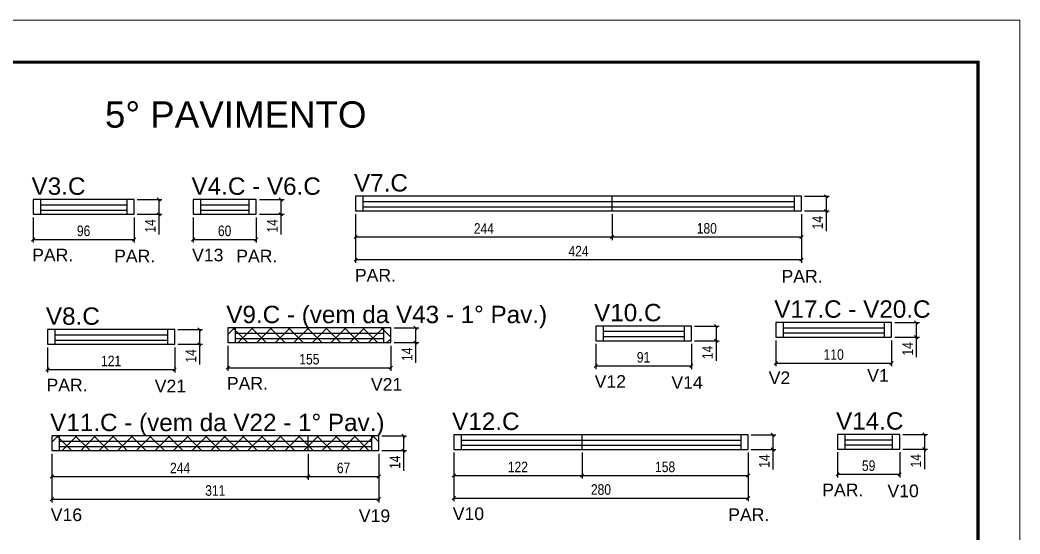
# Model space of a CAD drawing. Extents: x 2489 to 8743, y 745 to 4092.
# Drawn here: x 7792 to 8743, y 2455 to 2944 of the extents above; entities that cross this region are included whole.
import ezdxf

# ---------------------------------------------------------------- set-up
doc = ezdxf.new("R2010")
doc.units = 0
doc.linetypes.add('DASHED', pattern=[0.75, 0.5, -0.25])
for name, color, linetype in [('5', 5, 'Continuous'), ('COTA', 241, 'Continuous'), ('NOMENCLATURA', 7, 'Continuous'), ('Painéis', 200, 'Continuous'), ('SARR_2.2x7', 40, 'Continuous'), ('SARR_EDITAR', 141, 'Continuous')]:
    doc.layers.add(name, color=color, linetype=linetype)
for name, color, linetype, lineweight in [('Folhas', 255, 'Continuous', 9), ('REAPROVEITAMENTO', 251, 'Continuous', 9), ('SARRAFO DE PRESSAO', 251, 'DASHED', 9)]:
    doc.layers.add(name, color=color, linetype=linetype, lineweight=lineweight)
doc.styles.add('ARIAL', font='arial.ttf')
doc.styles.add('COTA TECNICA', font='techl___.ttf', dxfattribs={"height": 10})
doc.styles.add('COTA TECNICA-50', font='techl___.ttf', dxfattribs={"height": 10})
doc.styles.get("Standard").update_dxf_attribs({"font": 'arial.ttf'})
doc.dimstyles.new('COTA PAINEL-50', dxfattribs={"dimtxt": 10, "dimasz": 3, "dimexe": 3, "dimexo": 3, "dimgap": 3, "dimtad": 1, "dimdec": 1, "dimzin": 12, "dimdsep": 46, "dimtxsty": 'COTA TECNICA-50', "dimblk1": 'OBLIQUE', "dimblk2": 'OBLIQUE', "dimsah": 1, "dimcen": 0.9, "dimclrd": 4, "dimclre": 4, "dimclrt": 240, "dimadec": 1, "dimazin": 3, "dimtfac": 1, "dimtdec": 1, "dimtmove": 0, "dimatfit": 3, "dimfxl": 1, "dimtolj": 1, "dimtzin": 12, "dimarcsym": 0})
doc.dimstyles.new('PAINEL', dxfattribs={"dimtxt": 10, "dimasz": 3, "dimexe": 3, "dimexo": 3, "dimgap": 3, "dimtad": 1, "dimdec": 1, "dimzin": 12, "dimdsep": 46, "dimtxsty": 'COTA TECNICA', "dimblk1": 'OBLIQUE', "dimblk2": 'OBLIQUE', "dimsah": 1, "dimcen": 0.9, "dimclrd": 4, "dimclre": 4, "dimclrt": 240, "dimadec": 1, "dimazin": 3, "dimtfac": 1, "dimtdec": 1, "dimtmove": 0, "dimatfit": 3, "dimfxl": 1, "dimtolj": 1, "dimtzin": 12, "dimarcsym": 0})

# ---------------------------------------------------------------- blocks, each defined once
blk = doc.blocks.new('9999999999')
at = {"layer": 'Folhas'}
blk.add_lwpolyline([(98138.98, 34190.21), (99623.98, 34190.21), (99623.98, 35240.21), (98138.98, 35240.21)], close=True, dxfattribs=at)
at = {"layer": 'Folhas', "color": 30, "const_width": 3}
blk.add_lwpolyline([(98213.98, 34230.21), (99583.98, 34230.21), (99583.98, 35200.21), (98213.98, 35200.21)], close=True, dxfattribs=at)
blk = doc.blocks.new('_Oblique')
at = {"color": 0, "linetype": 'ByBlock', "lineweight": -2}
blk.add_line((-0.5, -0.5), (0.5, 0.5), dxfattribs=at)
blk = doc.blocks.new('*D167')
at = {"layer": 'COTA', "color": 4, "linetype": 'ByBlock', "lineweight": -2, "transparency": 16777216}
for p, q in [((7804.42, 2755.89), (7804.42, 2732.01)), ((7900.42, 2755.89), (7900.42, 2732.01)), ((7804.42, 2735.01), (7900.42, 2735.01))]:
    blk.add_line(p, q, dxfattribs=at)
at = {"layer": 'Defpoints', "color": 0, "linetype": 'ByBlock', "transparency": 16777216}
for p in [(7804.42, 2758.89), (7900.42, 2758.89), (7900.42, 2735.01)]:
    blk.add_point(p, dxfattribs=at)
at = {"layer": 'COTA', "color": 4, "linetype": 'ByBlock', "lineweight": -2, "transparency": 16777216, "xscale": 3, "yscale": 3, "zscale": 3, "rotation": 180}
blk.add_blockref('_Oblique', (7804.42, 2735.01), dxfattribs=at)
at = {"layer": 'COTA', "color": 4, "linetype": 'ByBlock', "lineweight": -2, "transparency": 16777216, "xscale": 3, "yscale": 3, "zscale": 3}
blk.add_blockref('_Oblique', (7900.42, 2735.01), dxfattribs=at)
at = {"layer": 'COTA', "color": 240, "linetype": 'ByBlock', "transparency": 16777216, "insert": (7852.42, 2743.15), "char_height": 10, "attachment_point": 5, "style": 'COTA TECNICA-50'}
blk.add_mtext('\\A1;96', dxfattribs=at)
blk = doc.blocks.new('*D168')
at = {"layer": 'COTA', "color": 4, "lineweight": -2, "transparency": 16777216}
for p, q in [((7903.42, 2772.89), (7926.89, 2772.89)), ((7923.89, 2772.89), (7923.89, 2758.89)), ((7903.42, 2758.89), (7926.89, 2758.89)), ((7923.89, 2758.89), (7923.89, 2739.78))]:
    blk.add_line(p, q, dxfattribs=at)
at = {"layer": 'Defpoints', "color": 0, "transparency": 16777216}
for p in [(7900.42, 2772.89), (7900.42, 2758.89), (7923.89, 2758.89)]:
    blk.add_point(p, dxfattribs=at)
at = {"layer": 'COTA', "color": 4, "lineweight": -2, "transparency": 16777216, "xscale": 3, "yscale": 3, "zscale": 3}
for p, rotation in [((7923.89, 2772.89), 90), ((7923.89, 2758.89), 270)]:
    blk.add_blockref('_Oblique', p, dxfattribs=dict(at, rotation=rotation))
at = {"layer": 'COTA', "color": 240, "transparency": 16777216, "insert": (7915.82, 2747.83), "char_height": 10, "attachment_point": 5, "rotation": 90, "style": 'COTA TECNICA'}
blk.add_mtext('\\A1;14', dxfattribs=at)
blk = doc.blocks.new('*D169')
at = {"layer": 'COTA', "color": 4, "linetype": 'ByBlock', "lineweight": -2, "transparency": 16777216}
for p, q in [((7818.06, 2632.35), (7818.06, 2608.47)), ((7939.06, 2632.35), (7939.06, 2608.47)), ((7818.06, 2611.47), (7939.06, 2611.47))]:
    blk.add_line(p, q, dxfattribs=at)
at = {"layer": 'Defpoints', "color": 0, "linetype": 'ByBlock', "transparency": 16777216}
for p in [(7818.06, 2635.35), (7939.06, 2635.35), (7939.06, 2611.47)]:
    blk.add_point(p, dxfattribs=at)
at = {"layer": 'COTA', "color": 4, "linetype": 'ByBlock', "lineweight": -2, "transparency": 16777216, "xscale": 3, "yscale": 3, "zscale": 3, "rotation": 180}
blk.add_blockref('_Oblique', (7818.06, 2611.47), dxfattribs=at)
at = {"layer": 'COTA', "color": 4, "linetype": 'ByBlock', "lineweight": -2, "transparency": 16777216, "xscale": 3, "yscale": 3, "zscale": 3}
blk.add_blockref('_Oblique', (7939.06, 2611.47), dxfattribs=at)
at = {"layer": 'COTA', "color": 240, "linetype": 'ByBlock', "transparency": 16777216, "insert": (7878.56, 2619.53), "char_height": 10, "attachment_point": 5, "style": 'COTA TECNICA-50'}
blk.add_mtext('\\A1;121', dxfattribs=at)
blk = doc.blocks.new('*D170')
at = {"layer": 'COTA', "color": 4, "lineweight": -2, "transparency": 16777216}
for p, q in [((7942.06, 2649.35), (7965.54, 2649.35)), ((7962.54, 2649.35), (7962.54, 2635.35)), ((7942.06, 2635.35), (7965.54, 2635.35)), ((7962.54, 2635.35), (7962.54, 2616.23))]:
    blk.add_line(p, q, dxfattribs=at)
at = {"layer": 'Defpoints', "color": 0, "transparency": 16777216}
for p in [(7939.06, 2649.35), (7939.06, 2635.35), (7962.54, 2635.35)]:
    blk.add_point(p, dxfattribs=at)
at = {"layer": 'COTA', "color": 4, "lineweight": -2, "transparency": 16777216, "xscale": 3, "yscale": 3, "zscale": 3}
for p, rotation in [((7962.54, 2649.35), 90), ((7962.54, 2635.35), 270)]:
    blk.add_blockref('_Oblique', p, dxfattribs=dict(at, rotation=rotation))
at = {"layer": 'COTA', "color": 240, "transparency": 16777216, "insert": (7954.47, 2624.29), "char_height": 10, "attachment_point": 5, "rotation": 90, "style": 'COTA TECNICA'}
blk.add_mtext('\\A1;14', dxfattribs=at)
blk = doc.blocks.new('*D171')
at = {"layer": 'COTA', "color": 4, "linetype": 'ByBlock', "lineweight": -2, "transparency": 16777216}
for p, q in [((8111.11, 2759.04), (8111.11, 2712.82)), ((8535.11, 2759.04), (8535.11, 2712.82)), ((8111.11, 2715.82), (8535.11, 2715.82))]:
    blk.add_line(p, q, dxfattribs=at)
at = {"layer": 'Defpoints', "color": 0, "linetype": 'ByBlock', "transparency": 16777216}
for p in [(8111.11, 2762.04), (8535.11, 2762.04), (8535.11, 2715.82)]:
    blk.add_point(p, dxfattribs=at)
at = {"layer": 'COTA', "color": 4, "linetype": 'ByBlock', "lineweight": -2, "transparency": 16777216, "xscale": 3, "yscale": 3, "zscale": 3, "rotation": 180}
blk.add_blockref('_Oblique', (8111.11, 2715.82), dxfattribs=at)
at = {"layer": 'COTA', "color": 4, "linetype": 'ByBlock', "lineweight": -2, "transparency": 16777216, "xscale": 3, "yscale": 3, "zscale": 3}
blk.add_blockref('_Oblique', (8535.11, 2715.82), dxfattribs=at)
at = {"layer": 'COTA', "color": 240, "linetype": 'ByBlock', "transparency": 16777216, "insert": (8323.11, 2723.9), "char_height": 10, "attachment_point": 5, "style": 'COTA TECNICA-50'}
blk.add_mtext('\\A1;424', dxfattribs=at)
blk = doc.blocks.new('*D172')
at = {"layer": 'COTA', "color": 4, "lineweight": -2, "transparency": 16777216}
for p, q in [((8538.11, 2776.04), (8561.58, 2776.04)), ((8558.58, 2776.04), (8558.58, 2762.04)), ((8538.11, 2762.04), (8561.58, 2762.04)), ((8558.58, 2762.04), (8558.58, 2742.92))]:
    blk.add_line(p, q, dxfattribs=at)
at = {"layer": 'Defpoints', "color": 0, "transparency": 16777216}
for p in [(8535.11, 2776.04), (8535.11, 2762.04), (8558.58, 2762.04)]:
    blk.add_point(p, dxfattribs=at)
at = {"layer": 'COTA', "color": 4, "lineweight": -2, "transparency": 16777216, "xscale": 3, "yscale": 3, "zscale": 3}
for p, rotation in [((8558.58, 2776.04), 90), ((8558.58, 2762.04), 270)]:
    blk.add_blockref('_Oblique', p, dxfattribs=dict(at, rotation=rotation))
at = {"layer": 'COTA', "color": 240, "transparency": 16777216, "insert": (8550.51, 2750.98), "char_height": 10, "attachment_point": 5, "rotation": 90, "style": 'COTA TECNICA'}
blk.add_mtext('\\A1;14', dxfattribs=at)
blk = doc.blocks.new('*D40')
at = {"layer": 'Defpoints', "color": 0, "transparency": 16777216}
for p in [(8111.11, 2762.04), (8355.11, 2762.04), (8355.11, 2737.37)]:
    blk.add_point(p, dxfattribs=at)
at = {"layer": 'Painéis', "color": 4, "lineweight": -2, "transparency": 16777216}
for p, q in [((8111.11, 2759.04), (8111.11, 2734.37)), ((8355.11, 2759.04), (8355.11, 2734.37)), ((8111.11, 2737.37), (8355.11, 2737.37))]:
    blk.add_line(p, q, dxfattribs=at)
at = {"layer": 'Painéis', "color": 4, "lineweight": -2, "transparency": 16777216, "xscale": 3, "yscale": 3, "zscale": 3, "rotation": 180}
blk.add_blockref('_Oblique', (8111.11, 2737.37), dxfattribs=at)
at = {"layer": 'Painéis', "color": 4, "lineweight": -2, "transparency": 16777216, "xscale": 3, "yscale": 3, "zscale": 3}
blk.add_blockref('_Oblique', (8355.11, 2737.37), dxfattribs=at)
at = {"layer": 'Painéis', "color": 240, "transparency": 16777216, "insert": (8233.11, 2745.45), "char_height": 10, "attachment_point": 5, "style": 'COTA TECNICA'}
blk.add_mtext('\\A1;244', dxfattribs=at)
blk = doc.blocks.new('*D41')
at = {"layer": 'Defpoints', "color": 0, "transparency": 16777216}
for p in [(8355.11, 2762.04), (8535.11, 2762.04), (8535.11, 2737.37)]:
    blk.add_point(p, dxfattribs=at)
at = {"layer": 'Painéis', "color": 4, "lineweight": -2, "transparency": 16777216}
for p, q in [((8355.11, 2759.04), (8355.11, 2734.37)), ((8535.11, 2759.04), (8535.11, 2734.37)), ((8355.11, 2737.37), (8535.11, 2737.37))]:
    blk.add_line(p, q, dxfattribs=at)
at = {"layer": 'Painéis', "color": 4, "lineweight": -2, "transparency": 16777216, "xscale": 3, "yscale": 3, "zscale": 3, "rotation": 180}
blk.add_blockref('_Oblique', (8355.11, 2737.37), dxfattribs=at)
at = {"layer": 'Painéis', "color": 4, "lineweight": -2, "transparency": 16777216, "xscale": 3, "yscale": 3, "zscale": 3}
blk.add_blockref('_Oblique', (8535.11, 2737.37), dxfattribs=at)
at = {"layer": 'Painéis', "color": 240, "transparency": 16777216, "insert": (8445.11, 2745.5), "char_height": 10, "attachment_point": 5, "style": 'COTA TECNICA'}
blk.add_mtext('\\A1;180', dxfattribs=at)
blk = doc.blocks.new('*D173')
at = {"layer": 'COTA', "color": 4, "linetype": 'ByBlock', "lineweight": -2, "transparency": 16777216}
for p, q in [((8339.42, 2635.7), (8339.42, 2611.82)), ((8430.42, 2635.7), (8430.42, 2611.82)), ((8339.42, 2614.82), (8430.42, 2614.82))]:
    blk.add_line(p, q, dxfattribs=at)
at = {"layer": 'Defpoints', "color": 0, "linetype": 'ByBlock', "transparency": 16777216}
for p in [(8339.42, 2638.7), (8430.42, 2638.7), (8430.42, 2614.82)]:
    blk.add_point(p, dxfattribs=at)
at = {"layer": 'COTA', "color": 4, "linetype": 'ByBlock', "lineweight": -2, "transparency": 16777216, "xscale": 3, "yscale": 3, "zscale": 3, "rotation": 180}
blk.add_blockref('_Oblique', (8339.42, 2614.82), dxfattribs=at)
at = {"layer": 'COTA', "color": 4, "linetype": 'ByBlock', "lineweight": -2, "transparency": 16777216, "xscale": 3, "yscale": 3, "zscale": 3}
blk.add_blockref('_Oblique', (8430.42, 2614.82), dxfattribs=at)
at = {"layer": 'COTA', "color": 240, "linetype": 'ByBlock', "transparency": 16777216, "insert": (8384.92, 2622.91), "char_height": 10, "attachment_point": 5, "style": 'COTA TECNICA-50'}
blk.add_mtext('\\A1;91', dxfattribs=at)
blk = doc.blocks.new('*D174')
at = {"layer": 'COTA', "color": 4, "lineweight": -2, "transparency": 16777216}
for p, q in [((8433.42, 2652.7), (8456.9, 2652.7)), ((8453.9, 2652.7), (8453.9, 2638.7)), ((8433.42, 2638.7), (8456.9, 2638.7)), ((8453.9, 2638.7), (8453.9, 2619.58))]:
    blk.add_line(p, q, dxfattribs=at)
at = {"layer": 'Defpoints', "color": 0, "transparency": 16777216}
for p in [(8430.42, 2652.7), (8430.42, 2638.7), (8453.9, 2638.7)]:
    blk.add_point(p, dxfattribs=at)
at = {"layer": 'COTA', "color": 4, "lineweight": -2, "transparency": 16777216, "xscale": 3, "yscale": 3, "zscale": 3}
for p, rotation in [((8453.9, 2652.7), 90), ((8453.9, 2638.7), 270)]:
    blk.add_blockref('_Oblique', p, dxfattribs=dict(at, rotation=rotation))
at = {"layer": 'COTA', "color": 240, "transparency": 16777216, "insert": (8445.83, 2627.64), "char_height": 10, "attachment_point": 5, "rotation": 90, "style": 'COTA TECNICA'}
blk.add_mtext('\\A1;14', dxfattribs=at)
blk = doc.blocks.new('*D175')
at = {"layer": 'COTA', "color": 4, "linetype": 'ByBlock', "lineweight": -2, "transparency": 16777216}
for p, q in [((7822.12, 2531.34), (7822.12, 2485.13)), ((8133.12, 2531.34), (8133.12, 2485.13)), ((7822.12, 2488.13), (8133.12, 2488.13))]:
    blk.add_line(p, q, dxfattribs=at)
at = {"layer": 'Defpoints', "color": 0, "linetype": 'ByBlock', "transparency": 16777216}
for p in [(7822.12, 2534.34), (8133.12, 2534.34), (8133.12, 2488.13)]:
    blk.add_point(p, dxfattribs=at)
at = {"layer": 'COTA', "color": 4, "linetype": 'ByBlock', "lineweight": -2, "transparency": 16777216, "xscale": 3, "yscale": 3, "zscale": 3, "rotation": 180}
blk.add_blockref('_Oblique', (7822.12, 2488.13), dxfattribs=at)
at = {"layer": 'COTA', "color": 4, "linetype": 'ByBlock', "lineweight": -2, "transparency": 16777216, "xscale": 3, "yscale": 3, "zscale": 3}
blk.add_blockref('_Oblique', (8133.12, 2488.13), dxfattribs=at)
at = {"layer": 'COTA', "color": 240, "linetype": 'ByBlock', "transparency": 16777216, "insert": (7977.62, 2496.35), "char_height": 10, "attachment_point": 5, "style": 'COTA TECNICA-50'}
blk.add_mtext('\\A1;311', dxfattribs=at)
blk = doc.blocks.new('*D176')
at = {"layer": 'COTA', "color": 4, "lineweight": -2, "transparency": 16777216}
for p, q in [((8136.12, 2548.34), (8159.6, 2548.34)), ((8156.6, 2548.34), (8156.6, 2534.34)), ((8136.12, 2534.34), (8159.6, 2534.34)), ((8156.6, 2534.34), (8156.6, 2515.23))]:
    blk.add_line(p, q, dxfattribs=at)
at = {"layer": 'Defpoints', "color": 0, "transparency": 16777216}
for p in [(8133.12, 2548.34), (8133.12, 2534.34), (8156.6, 2534.34)]:
    blk.add_point(p, dxfattribs=at)
at = {"layer": 'COTA', "color": 4, "lineweight": -2, "transparency": 16777216, "xscale": 3, "yscale": 3, "zscale": 3}
for p, rotation in [((8156.6, 2548.34), 90), ((8156.6, 2534.34), 270)]:
    blk.add_blockref('_Oblique', p, dxfattribs=dict(at, rotation=rotation))
at = {"layer": 'COTA', "color": 240, "transparency": 16777216, "insert": (8148.53, 2523.29), "char_height": 10, "attachment_point": 5, "rotation": 90, "style": 'COTA TECNICA'}
blk.add_mtext('\\A1;14', dxfattribs=at)
blk = doc.blocks.new('*D42')
at = {"layer": 'Defpoints', "color": 0, "transparency": 16777216}
for p in [(7822.12, 2534.34), (8066.12, 2534.34), (8066.12, 2509.68)]:
    blk.add_point(p, dxfattribs=at)
at = {"layer": 'Painéis', "color": 4, "lineweight": -2, "transparency": 16777216}
for p, q in [((7822.12, 2531.34), (7822.12, 2506.68)), ((8066.12, 2531.34), (8066.12, 2506.68)), ((7822.12, 2509.68), (8066.12, 2509.68))]:
    blk.add_line(p, q, dxfattribs=at)
at = {"layer": 'Painéis', "color": 4, "lineweight": -2, "transparency": 16777216, "xscale": 3, "yscale": 3, "zscale": 3, "rotation": 180}
blk.add_blockref('_Oblique', (7822.12, 2509.68), dxfattribs=at)
at = {"layer": 'Painéis', "color": 4, "lineweight": -2, "transparency": 16777216, "xscale": 3, "yscale": 3, "zscale": 3}
blk.add_blockref('_Oblique', (8066.12, 2509.68), dxfattribs=at)
at = {"layer": 'Painéis', "color": 240, "transparency": 16777216, "insert": (7944.12, 2517.75), "char_height": 10, "attachment_point": 5, "style": 'COTA TECNICA'}
blk.add_mtext('\\A1;244', dxfattribs=at)
blk = doc.blocks.new('*D43')
at = {"layer": 'Defpoints', "color": 0, "transparency": 16777216}
for p in [(8066.12, 2534.34), (8133.12, 2534.34), (8133.12, 2509.68)]:
    blk.add_point(p, dxfattribs=at)
at = {"layer": 'Painéis', "color": 4, "lineweight": -2, "transparency": 16777216}
for p, q in [((8066.12, 2531.34), (8066.12, 2506.68)), ((8133.12, 2531.34), (8133.12, 2506.68)), ((8066.12, 2509.68), (8133.12, 2509.68))]:
    blk.add_line(p, q, dxfattribs=at)
at = {"layer": 'Painéis', "color": 4, "lineweight": -2, "transparency": 16777216, "xscale": 3, "yscale": 3, "zscale": 3, "rotation": 180}
blk.add_blockref('_Oblique', (8066.12, 2509.68), dxfattribs=at)
at = {"layer": 'Painéis', "color": 4, "lineweight": -2, "transparency": 16777216, "xscale": 3, "yscale": 3, "zscale": 3}
blk.add_blockref('_Oblique', (8133.12, 2509.68), dxfattribs=at)
at = {"layer": 'Painéis', "color": 240, "transparency": 16777216, "insert": (8099.62, 2517.78), "char_height": 10, "attachment_point": 5, "style": 'COTA TECNICA'}
blk.add_mtext('\\A1;67', dxfattribs=at)
blk = doc.blocks.new('*D148')
at = {"layer": 'COTA', "color": 4, "linetype": 'ByBlock', "lineweight": -2, "transparency": 16777216}
for p, q in [((8204.44, 2532.37), (8204.44, 2486.15)), ((8484.44, 2532.37), (8484.44, 2486.15)), ((8204.44, 2489.15), (8484.44, 2489.15))]:
    blk.add_line(p, q, dxfattribs=at)
at = {"layer": 'Defpoints', "color": 0, "linetype": 'ByBlock', "transparency": 16777216}
for p in [(8204.44, 2535.37), (8484.44, 2535.37), (8484.44, 2489.15)]:
    blk.add_point(p, dxfattribs=at)
at = {"layer": 'COTA', "color": 4, "linetype": 'ByBlock', "lineweight": -2, "transparency": 16777216, "xscale": 3, "yscale": 3, "zscale": 3, "rotation": 180}
blk.add_blockref('_Oblique', (8204.44, 2489.15), dxfattribs=at)
at = {"layer": 'COTA', "color": 4, "linetype": 'ByBlock', "lineweight": -2, "transparency": 16777216, "xscale": 3, "yscale": 3, "zscale": 3}
blk.add_blockref('_Oblique', (8484.44, 2489.15), dxfattribs=at)
at = {"layer": 'COTA', "color": 240, "linetype": 'ByBlock', "transparency": 16777216, "insert": (8344.44, 2497.28), "char_height": 10, "attachment_point": 5, "style": 'COTA TECNICA-50'}
blk.add_mtext('\\A1;280', dxfattribs=at)
blk = doc.blocks.new('*D149')
at = {"layer": 'COTA', "color": 4, "lineweight": -2, "transparency": 16777216}
for p, q in [((8487.44, 2549.37), (8510.91, 2549.37)), ((8507.91, 2549.37), (8507.91, 2535.37)), ((8487.44, 2535.37), (8510.91, 2535.37)), ((8507.91, 2535.37), (8507.91, 2516.25))]:
    blk.add_line(p, q, dxfattribs=at)
at = {"layer": 'Defpoints', "color": 0, "transparency": 16777216}
for p in [(8484.44, 2549.37), (8484.44, 2535.37), (8507.91, 2535.37)]:
    blk.add_point(p, dxfattribs=at)
at = {"layer": 'COTA', "color": 4, "lineweight": -2, "transparency": 16777216, "xscale": 3, "yscale": 3, "zscale": 3}
for p, rotation in [((8507.91, 2549.37), 90), ((8507.91, 2535.37), 270)]:
    blk.add_blockref('_Oblique', p, dxfattribs=dict(at, rotation=rotation))
at = {"layer": 'COTA', "color": 240, "transparency": 16777216, "insert": (8499.84, 2524.31), "char_height": 10, "attachment_point": 5, "rotation": 90, "style": 'COTA TECNICA'}
blk.add_mtext('\\A1;14', dxfattribs=at)
blk = doc.blocks.new('*D34')
at = {"layer": 'Defpoints', "color": 0, "transparency": 16777216}
for p in [(8204.44, 2535.37), (8326.44, 2535.37), (8326.44, 2510.7)]:
    blk.add_point(p, dxfattribs=at)
at = {"layer": 'Painéis', "color": 4, "lineweight": -2, "transparency": 16777216}
for p, q in [((8204.44, 2532.37), (8204.44, 2507.7)), ((8326.44, 2532.37), (8326.44, 2507.7)), ((8204.44, 2510.7), (8326.44, 2510.7))]:
    blk.add_line(p, q, dxfattribs=at)
at = {"layer": 'Painéis', "color": 4, "lineweight": -2, "transparency": 16777216, "xscale": 3, "yscale": 3, "zscale": 3, "rotation": 180}
blk.add_blockref('_Oblique', (8204.44, 2510.7), dxfattribs=at)
at = {"layer": 'Painéis', "color": 4, "lineweight": -2, "transparency": 16777216, "xscale": 3, "yscale": 3, "zscale": 3}
blk.add_blockref('_Oblique', (8326.44, 2510.7), dxfattribs=at)
at = {"layer": 'Painéis', "color": 240, "transparency": 16777216, "insert": (8265.44, 2518.76), "char_height": 10, "attachment_point": 5, "style": 'COTA TECNICA'}
blk.add_mtext('\\A1;122', dxfattribs=at)
blk = doc.blocks.new('*D35')
at = {"layer": 'Defpoints', "color": 0, "transparency": 16777216}
for p in [(8326.44, 2535.37), (8484.44, 2535.37), (8484.44, 2510.7)]:
    blk.add_point(p, dxfattribs=at)
at = {"layer": 'Painéis', "color": 4, "lineweight": -2, "transparency": 16777216}
for p, q in [((8326.44, 2532.37), (8326.44, 2507.7)), ((8484.44, 2532.37), (8484.44, 2507.7)), ((8326.44, 2510.7), (8484.44, 2510.7))]:
    blk.add_line(p, q, dxfattribs=at)
at = {"layer": 'Painéis', "color": 4, "lineweight": -2, "transparency": 16777216, "xscale": 3, "yscale": 3, "zscale": 3, "rotation": 180}
blk.add_blockref('_Oblique', (8326.44, 2510.7), dxfattribs=at)
at = {"layer": 'Painéis', "color": 4, "lineweight": -2, "transparency": 16777216, "xscale": 3, "yscale": 3, "zscale": 3}
blk.add_blockref('_Oblique', (8484.44, 2510.7), dxfattribs=at)
at = {"layer": 'Painéis', "color": 240, "transparency": 16777216, "insert": (8405.44, 2518.84), "char_height": 10, "attachment_point": 5, "style": 'COTA TECNICA'}
blk.add_mtext('\\A1;158', dxfattribs=at)
blk = doc.blocks.new('*D150')
at = {"layer": 'COTA', "color": 4, "linetype": 'ByBlock', "lineweight": -2, "transparency": 16777216}
for p, q in [((8569.53, 2532.71), (8569.53, 2508.84)), ((8628.53, 2532.71), (8628.53, 2508.84)), ((8569.53, 2511.84), (8628.53, 2511.84))]:
    blk.add_line(p, q, dxfattribs=at)
at = {"layer": 'Defpoints', "color": 0, "linetype": 'ByBlock', "transparency": 16777216}
for p in [(8569.53, 2535.71), (8628.53, 2535.71), (8628.53, 2511.84)]:
    blk.add_point(p, dxfattribs=at)
at = {"layer": 'COTA', "color": 4, "linetype": 'ByBlock', "lineweight": -2, "transparency": 16777216, "xscale": 3, "yscale": 3, "zscale": 3, "rotation": 180}
blk.add_blockref('_Oblique', (8569.53, 2511.84), dxfattribs=at)
at = {"layer": 'COTA', "color": 4, "linetype": 'ByBlock', "lineweight": -2, "transparency": 16777216, "xscale": 3, "yscale": 3, "zscale": 3}
blk.add_blockref('_Oblique', (8628.53, 2511.84), dxfattribs=at)
at = {"layer": 'COTA', "color": 240, "linetype": 'ByBlock', "transparency": 16777216, "insert": (8599.03, 2519.97), "char_height": 10, "attachment_point": 5, "style": 'COTA TECNICA-50'}
blk.add_mtext('\\A1;59', dxfattribs=at)
blk = doc.blocks.new('*D151')
at = {"layer": 'COTA', "color": 4, "lineweight": -2, "transparency": 16777216}
for p, q in [((8631.53, 2549.71), (8655, 2549.71)), ((8652, 2549.71), (8652, 2535.71)), ((8631.53, 2535.71), (8655, 2535.71)), ((8652, 2535.71), (8652, 2516.6))]:
    blk.add_line(p, q, dxfattribs=at)
at = {"layer": 'Defpoints', "color": 0, "transparency": 16777216}
for p in [(8628.53, 2549.71), (8628.53, 2535.71), (8652, 2535.71)]:
    blk.add_point(p, dxfattribs=at)
at = {"layer": 'COTA', "color": 4, "lineweight": -2, "transparency": 16777216, "xscale": 3, "yscale": 3, "zscale": 3}
for p, rotation in [((8652, 2549.71), 90), ((8652, 2535.71), 270)]:
    blk.add_blockref('_Oblique', p, dxfattribs=dict(at, rotation=rotation))
at = {"layer": 'COTA', "color": 240, "transparency": 16777216, "insert": (8643.93, 2524.66), "char_height": 10, "attachment_point": 5, "rotation": 90, "style": 'COTA TECNICA'}
blk.add_mtext('\\A1;14', dxfattribs=at)
blk = doc.blocks.new('*D154')
at = {"layer": 'COTA', "color": 4, "lineweight": -2, "transparency": 16777216}
for p, q in [((8623.79, 2656.09), (8647.27, 2656.09)), ((8644.27, 2656.09), (8644.27, 2642.09)), ((8623.79, 2642.09), (8647.27, 2642.09)), ((8644.27, 2642.09), (8644.27, 2622.97))]:
    blk.add_line(p, q, dxfattribs=at)
at = {"layer": 'Defpoints', "color": 0, "transparency": 16777216}
for p in [(8620.79, 2656.09), (8620.79, 2642.09), (8644.27, 2642.09)]:
    blk.add_point(p, dxfattribs=at)
at = {"layer": 'COTA', "color": 4, "lineweight": -2, "transparency": 16777216, "xscale": 3, "yscale": 3, "zscale": 3}
for p, rotation in [((8644.27, 2656.09), 90), ((8644.27, 2642.09), 270)]:
    blk.add_blockref('_Oblique', p, dxfattribs=dict(at, rotation=rotation))
at = {"layer": 'COTA', "color": 240, "transparency": 16777216, "insert": (8636.19, 2631.03), "char_height": 10, "attachment_point": 5, "rotation": 90, "style": 'COTA TECNICA'}
blk.add_mtext('\\A1;14', dxfattribs=at)
blk = doc.blocks.new('*D38')
at = {"layer": 'Defpoints', "color": 0, "transparency": 16777216}
for p in [(8510.79, 2642.09), (8620.79, 2642.09), (8620.79, 2617.42)]:
    blk.add_point(p, dxfattribs=at)
at = {"layer": 'Painéis', "color": 4, "lineweight": -2, "transparency": 16777216}
for p, q in [((8510.79, 2639.09), (8510.79, 2614.42)), ((8620.79, 2639.09), (8620.79, 2614.42)), ((8510.79, 2617.42), (8620.79, 2617.42))]:
    blk.add_line(p, q, dxfattribs=at)
at = {"layer": 'Painéis', "color": 4, "lineweight": -2, "transparency": 16777216, "xscale": 3, "yscale": 3, "zscale": 3, "rotation": 180}
blk.add_blockref('_Oblique', (8510.79, 2617.42), dxfattribs=at)
at = {"layer": 'Painéis', "color": 4, "lineweight": -2, "transparency": 16777216, "xscale": 3, "yscale": 3, "zscale": 3}
blk.add_blockref('_Oblique', (8620.79, 2617.42), dxfattribs=at)
at = {"layer": 'Painéis', "color": 240, "transparency": 16777216, "insert": (8565.79, 2625.53), "char_height": 10, "attachment_point": 5, "style": 'COTA TECNICA'}
blk.add_mtext('\\A1;110', dxfattribs=at)
blk = doc.blocks.new('*D160')
at = {"layer": 'COTA', "color": 4, "linetype": 'ByBlock', "lineweight": -2, "transparency": 16777216}
for p, q in [((7989.63, 2633.93), (7989.63, 2610.06)), ((8144.63, 2633.93), (8144.63, 2610.06)), ((7989.63, 2613.06), (8144.63, 2613.06))]:
    blk.add_line(p, q, dxfattribs=at)
at = {"layer": 'Defpoints', "color": 0, "linetype": 'ByBlock', "transparency": 16777216}
for p in [(7989.63, 2636.93), (8144.63, 2636.93), (8144.63, 2613.06)]:
    blk.add_point(p, dxfattribs=at)
at = {"layer": 'COTA', "color": 4, "linetype": 'ByBlock', "lineweight": -2, "transparency": 16777216, "xscale": 3, "yscale": 3, "zscale": 3, "rotation": 180}
blk.add_blockref('_Oblique', (7989.63, 2613.06), dxfattribs=at)
at = {"layer": 'COTA', "color": 4, "linetype": 'ByBlock', "lineweight": -2, "transparency": 16777216, "xscale": 3, "yscale": 3, "zscale": 3}
blk.add_blockref('_Oblique', (8144.63, 2613.06), dxfattribs=at)
at = {"layer": 'COTA', "color": 240, "linetype": 'ByBlock', "transparency": 16777216, "insert": (8067.13, 2621.16), "char_height": 10, "attachment_point": 5, "style": 'COTA TECNICA-50'}
blk.add_mtext('\\A1;155', dxfattribs=at)
blk = doc.blocks.new('*D161')
at = {"layer": 'COTA', "color": 4, "lineweight": -2, "transparency": 16777216}
for p, q in [((8147.63, 2650.93), (8171.1, 2650.93)), ((8168.1, 2650.93), (8168.1, 2636.93)), ((8147.63, 2636.93), (8171.1, 2636.93)), ((8168.1, 2636.93), (8168.1, 2617.82))]:
    blk.add_line(p, q, dxfattribs=at)
at = {"layer": 'Defpoints', "color": 0, "transparency": 16777216}
for p in [(8144.63, 2650.93), (8144.63, 2636.93), (8168.1, 2636.93)]:
    blk.add_point(p, dxfattribs=at)
at = {"layer": 'COTA', "color": 4, "lineweight": -2, "transparency": 16777216, "xscale": 3, "yscale": 3, "zscale": 3}
for p, rotation in [((8168.1, 2650.93), 90), ((8168.1, 2636.93), 270)]:
    blk.add_blockref('_Oblique', p, dxfattribs=dict(at, rotation=rotation))
at = {"layer": 'COTA', "color": 240, "transparency": 16777216, "insert": (8160.03, 2625.88), "char_height": 10, "attachment_point": 5, "rotation": 90, "style": 'COTA TECNICA'}
blk.add_mtext('\\A1;14', dxfattribs=at)
blk = doc.blocks.new('*D178')
at = {"layer": 'COTA', "color": 4, "linetype": 'ByBlock', "lineweight": -2, "transparency": 16777216}
for p, q in [((7956.54, 2755.89), (7956.54, 2732.01)), ((8016.54, 2755.89), (8016.54, 2732.01)), ((7956.54, 2735.01), (8016.54, 2735.01))]:
    blk.add_line(p, q, dxfattribs=at)
at = {"layer": 'Defpoints', "color": 0, "linetype": 'ByBlock', "transparency": 16777216}
for p in [(7956.54, 2758.89), (8016.54, 2758.89), (8016.54, 2735.01)]:
    blk.add_point(p, dxfattribs=at)
at = {"layer": 'COTA', "color": 4, "linetype": 'ByBlock', "lineweight": -2, "transparency": 16777216, "xscale": 3, "yscale": 3, "zscale": 3, "rotation": 180}
blk.add_blockref('_Oblique', (7956.54, 2735.01), dxfattribs=at)
at = {"layer": 'COTA', "color": 4, "linetype": 'ByBlock', "lineweight": -2, "transparency": 16777216, "xscale": 3, "yscale": 3, "zscale": 3}
blk.add_blockref('_Oblique', (8016.54, 2735.01), dxfattribs=at)
at = {"layer": 'COTA', "color": 240, "linetype": 'ByBlock', "transparency": 16777216, "insert": (7986.54, 2743.12), "char_height": 10, "attachment_point": 5, "style": 'COTA TECNICA-50'}
blk.add_mtext('\\A1;60', dxfattribs=at)
blk = doc.blocks.new('*D179')
at = {"layer": 'COTA', "color": 4, "lineweight": -2, "transparency": 16777216}
for p, q in [((8019.54, 2772.89), (8043.02, 2772.89)), ((8040.02, 2772.89), (8040.02, 2758.89)), ((8019.54, 2758.89), (8043.02, 2758.89)), ((8040.02, 2758.89), (8040.02, 2739.78))]:
    blk.add_line(p, q, dxfattribs=at)
at = {"layer": 'Defpoints', "color": 0, "transparency": 16777216}
for p in [(8016.54, 2772.89), (8016.54, 2758.89), (8040.02, 2758.89)]:
    blk.add_point(p, dxfattribs=at)
at = {"layer": 'COTA', "color": 4, "lineweight": -2, "transparency": 16777216, "xscale": 3, "yscale": 3, "zscale": 3}
for p, rotation in [((8040.02, 2772.89), 90), ((8040.02, 2758.89), 270)]:
    blk.add_blockref('_Oblique', p, dxfattribs=dict(at, rotation=rotation))
at = {"layer": 'COTA', "color": 240, "transparency": 16777216, "insert": (8031.95, 2747.83), "char_height": 10, "attachment_point": 5, "rotation": 90, "style": 'COTA TECNICA'}
blk.add_mtext('\\A1;14', dxfattribs=at)

msp = doc.modelspace()

# ---------------------------------------------------------------- hatches: boundary and pattern name
at = {"layer": 'REAPROVEITAMENTO'}
h = msp.add_hatch(dxfattribs=at)
h.set_pattern_fill('ANSI37', color=256, scale=100, style=0)
h.set_pattern_definition([(45, (-91866.11, -32121.78), (-8.8388348, 8.8388348), []), (135, (-91866.11, -32121.78), (-8.8388348, -8.8388348), [])])
h.paths.add_polyline_path([(8144.63, 2636.93), (8144.63, 2650.93), (7989.63, 2650.93), (7989.63, 2636.93)])
h = msp.add_hatch(dxfattribs=at)
h.set_pattern_fill('ANSI37', color=256, scale=100, style=0)
h.set_pattern_definition([(45, (-92033.613, -32224.369), (-8.8388348, 8.8388348), []), (135, (-92033.613, -32224.369), (-8.8388348, -8.8388348), [])])
h.paths.add_polyline_path([(7822.12, 2548.34), (7822.12, 2534.34), (8133.12, 2534.34), (8133.12, 2548.34)])

# ---------------------------------------------------------------- linework, layer by layer
at = {"layer": 'Painéis'}
for p, q in [((8355.11, 2762.04), (8355.11, 2776.04)), ((8326.44, 2535.37), (8326.44, 2549.37)), ((8066.12, 2534.34), (8066.12, 2548.34))]:
    msp.add_line(p, q, dxfattribs=at)
at = {"layer": 'Painéis', "linetype": 'ByBlock'}
for points in [[(7804.42, 2772.89), (7804.42, 2758.89), (7900.42, 2758.89), (7900.42, 2772.89)], [(7956.54, 2772.89), (7956.54, 2758.89), (8016.54, 2758.89), (8016.54, 2772.89)], [(8111.11, 2776.04), (8111.11, 2762.04), (8535.11, 2762.04), (8535.11, 2776.04)], [(8510.79, 2656.09), (8510.79, 2642.09), (8620.79, 2642.09), (8620.79, 2656.09)], [(7818.06, 2649.35), (7818.06, 2635.35), (7939.06, 2635.35), (7939.06, 2649.35)], [(7989.63, 2650.93), (7989.63, 2636.93), (8144.63, 2636.93), (8144.63, 2650.93)], [(8339.42, 2652.7), (8339.42, 2638.7), (8430.42, 2638.7), (8430.42, 2652.7)], [(8204.44, 2549.37), (8204.44, 2535.37), (8484.44, 2535.37), (8484.44, 2549.37)], [(8569.53, 2549.71), (8569.53, 2535.71), (8628.53, 2535.71), (8628.53, 2549.71)], [(7822.12, 2548.34), (7822.12, 2534.34), (8133.12, 2534.34), (8133.12, 2548.34)]]:
    msp.add_lwpolyline(points, close=True, dxfattribs=at)
at = {"layer": 'SARR_2.2x7', "linetype": 'Continuous'}
for p, q in [((7811.42, 2772.89), (7811.42, 2758.89)), ((7893.42, 2772.89), (7893.42, 2758.89)), ((7963.54, 2772.89), (7963.54, 2758.89)), ((8009.54, 2772.89), (8009.54, 2758.89)), ((8118.11, 2776.04), (8118.11, 2762.04)), ((8528.11, 2776.04), (8528.11, 2762.04)), ((8517.79, 2656.09), (8517.79, 2642.09)), ((8613.79, 2656.09), (8613.79, 2642.09)), ((7825.06, 2649.35), (7825.06, 2635.35)), ((7932.06, 2649.35), (7932.06, 2635.35)), ((7996.63, 2650.93), (7996.63, 2636.93)), ((8137.63, 2650.93), (8137.63, 2636.93)), ((8346.42, 2652.7), (8346.42, 2638.7)), ((8423.42, 2652.7), (8423.42, 2638.7)), ((8211.44, 2549.37), (8211.44, 2535.37)), ((8477.44, 2549.37), (8477.44, 2535.37)), ((8576.53, 2549.71), (8576.53, 2535.71)), ((8621.53, 2549.71), (8621.53, 2535.71)), ((7829.12, 2548.34), (7829.12, 2534.34)), ((8126.12, 2548.34), (8126.12, 2534.34))]:
    msp.add_line(p, q, dxfattribs=at)
at = {"layer": 'SARR_EDITAR', "linetype": 'Continuous'}
for p, q in [((7811.42, 2767.89), (7893.42, 2767.89)), ((7963.54, 2767.89), (8009.54, 2767.89)), ((8118.11, 2771.04), (8355.11, 2771.04)), ((8355.11, 2771.04), (8528.11, 2771.04)), ((7811.42, 2762.89), (7893.42, 2762.89)), ((7963.54, 2762.89), (8009.54, 2762.89)), ((8118.11, 2766.04), (8355.11, 2766.04)), ((8355.11, 2766.04), (8528.11, 2766.04)), ((7825.06, 2644.35), (7932.06, 2644.35)), ((7996.63, 2645.93), (8137.63, 2645.93)), ((8346.42, 2647.7), (8423.42, 2647.7)), ((8517.79, 2651.09), (8613.79, 2651.09)), ((8517.79, 2646.09), (8613.79, 2646.09)), ((7825.06, 2639.35), (7932.06, 2639.35)), ((7996.63, 2640.93), (8137.63, 2640.93)), ((8346.42, 2642.7), (8423.42, 2642.7)), ((7829.12, 2543.34), (8126.12, 2543.34)), ((8211.44, 2544.37), (8477.44, 2544.37)), ((8211.44, 2539.37), (8477.44, 2539.37)), ((8576.53, 2544.71), (8621.53, 2544.71)), ((8576.53, 2539.71), (8621.53, 2539.71)), ((7829.12, 2538.34), (8126.12, 2538.34))]:
    msp.add_line(p, q, dxfattribs=at)

# ---------------------------------------------------------------- block references
at = {"layer": 'SARRAFO DE PRESSAO', "color": 6, "linetype": 'ByBlock'}
msp.add_blockref('9999999999', (-90881.01, -32296.67), dxfattribs=at)

# ---------------------------------------------------------------- texts
at = {"color": 0, "linetype": 'Continuous', "ltscale": 5, "style": 'ARIAL'}
msp.add_text('5° PAVIMENTO', height=25, dxfattribs=at).set_placement((7872.71, 2841.24))
at = {"layer": '5', "linetype": 'Continuous'}
for s, p in [('PAR.', (7803.45, 2714.2)), ('PAR.', (7881.44, 2713.24)), ('V13', (7955.57, 2714.2)), ('PAR.', (7997.56, 2713.24)), ('PAR.', (8110.4, 2695.01)), ('PAR.', (8516.13, 2694.05)), ('V12', (8338.45, 2594.01)), ('V2', (8503.97, 2597.55)), ('V1', (8597.63, 2599.74)), ('PAR.', (7817.09, 2590.66)), ('V21', (7920.08, 2589.7)), ('PAR.', (7988.66, 2592.24)), ('V21', (8125.65, 2591.28)), ('V14', (8411.44, 2593.05)), ('PAR.', (8554.9, 2491.02)), ('V10', (8616.89, 2490.07)), ('V16', (7821.15, 2467.32)), ('V19', (8114.14, 2466.36)), ('V10', (8203.47, 2468.34)), ('PAR.', (8465.46, 2467.38))]:
    msp.add_text(s, height=12, rotation=359.99996, dxfattribs=at).set_placement(p)
at = {"layer": 'NOMENCLATURA', "linetype": 'Continuous'}
for s, p in [('V7.C', (8109.61, 2780.56)), ('V3.C', (7802.92, 2777.42)), ('V4.C - V6.C', (7955.05, 2777.42)), ('V9.C - (vem da V43 - 1° Pav.)', (7988.13, 2655.46)), ('V10.C', (8337.93, 2657.23)), ('V17.C - V20.C', (8509.3, 2660.61)), ('V8.C', (7816.57, 2653.88)), ('V11.C - (vem da V22 - 1° Pav.)', (7820.63, 2552.87)), ('V12.C', (8202.94, 2553.89)), ('V14.C', (8568.03, 2554.24))]:
    msp.add_text(s, height=16.5, dxfattribs=at).set_placement(p)

# ---------------------------------------------------------------- dimensions: what is measured, and where the dimension line sits
at = {"layer": 'COTA'}
for base, p1, p2, picture, middle in [((8558.58, 2762.04), (8535.11, 2776.04), (8535.11, 2762.04), '*D172', (8550.51, 2750.98)), ((7923.89, 2758.89), (7900.42, 2772.89), (7900.42, 2758.89), '*D168', (7915.82, 2747.83)), ((8040.02, 2758.89), (8016.54, 2772.89), (8016.54, 2758.89), '*D179', (8031.95, 2747.83)), ((8453.9, 2638.7), (8430.42, 2652.7), (8430.42, 2638.7), '*D174', (8445.83, 2627.64)), ((8644.27, 2642.09), (8620.79, 2656.09), (8620.79, 2642.09), '*D154', (8636.19, 2631.03)), ((7962.54, 2635.35), (7939.06, 2649.35), (7939.06, 2635.35), '*D170', (7954.47, 2624.29)), ((8168.1, 2636.93), (8144.63, 2650.93), (8144.63, 2636.93), '*D161', (8160.03, 2625.88)), ((8156.6, 2534.34), (8133.12, 2548.34), (8133.12, 2534.34), '*D176', (8148.53, 2523.29)), ((8507.91, 2535.37), (8484.44, 2549.37), (8484.44, 2535.37), '*D149', (8499.84, 2524.31)), ((8652, 2535.71), (8628.53, 2549.71), (8628.53, 2535.71), '*D151', (8643.93, 2524.66))]:
    dim = msp.add_linear_dim(base=base, p1=p1, p2=p2, angle=90, dimstyle='PAINEL', dxfattribs=at)
    dim.commit()
    dim.dimension.update_dxf_attribs({"geometry": picture, "text_midpoint": middle})
at = {"layer": 'COTA', "color": 1, "linetype": 'ByBlock'}
for base, p1, p2, picture, middle in [((7900.42, 2735.01), (7804.42, 2758.89), (7900.42, 2758.89), '*D167', (7852.42, 2743.15)), ((8016.54, 2735.01), (7956.54, 2758.89), (8016.54, 2758.89), '*D178', (7986.54, 2743.12)), ((8535.11, 2715.82), (8111.11, 2762.04), (8535.11, 2762.04), '*D171', (8323.11, 2723.9)), ((7939.06, 2611.47), (7818.06, 2635.35), (7939.06, 2635.35), '*D169', (7878.56, 2619.53)), ((8144.63, 2613.06), (7989.63, 2636.93), (8144.63, 2636.93), '*D160', (8067.13, 2621.16)), ((8430.42, 2614.82), (8339.42, 2638.7), (8430.42, 2638.7), '*D173', (8384.92, 2622.91)), ((8133.12, 2488.13), (7822.12, 2534.34), (8133.12, 2534.34), '*D175', (7977.62, 2496.35)), ((8484.44, 2489.15), (8204.44, 2535.37), (8484.44, 2535.37), '*D148', (8344.44, 2497.28)), ((8628.53, 2511.84), (8569.53, 2535.71), (8628.53, 2535.71), '*D150', (8599.03, 2519.97))]:
    dim = msp.add_linear_dim(base=base, p1=p1, p2=p2, dimstyle='COTA PAINEL-50', override={"dimarcsym": 1}, dxfattribs=at)
    dim.commit()
    dim.dimension.update_dxf_attribs({"geometry": picture, "text_midpoint": middle})
at = {"layer": 'Painéis'}
for base, p1, p2, picture, middle in [((8355.11, 2737.37), (8111.11, 2762.04), (8355.11, 2762.04), '*D40', (8233.11, 2745.45)), ((8535.11, 2737.37), (8355.11, 2762.04), (8535.11, 2762.04), '*D41', (8445.11, 2745.5)), ((8620.79, 2617.42), (8510.79, 2642.09), (8620.79, 2642.09), '*D38', (8565.79, 2625.53)), ((8066.12, 2509.68), (7822.12, 2534.34), (8066.12, 2534.34), '*D42', (7944.12, 2517.75)), ((8133.12, 2509.68), (8066.12, 2534.34), (8133.12, 2534.34), '*D43', (8099.62, 2517.78)), ((8326.44, 2510.7), (8204.44, 2535.37), (8326.44, 2535.37), '*D34', (8265.44, 2518.76)), ((8484.44, 2510.7), (8326.44, 2535.37), (8484.44, 2535.37), '*D35', (8405.44, 2518.84))]:
    dim = msp.add_linear_dim(base=base, p1=p1, p2=p2, dimstyle='PAINEL', dxfattribs=at)
    dim.commit()
    dim.dimension.update_dxf_attribs({"geometry": picture, "text_midpoint": middle})

doc.saveas('drawing.dxf')
